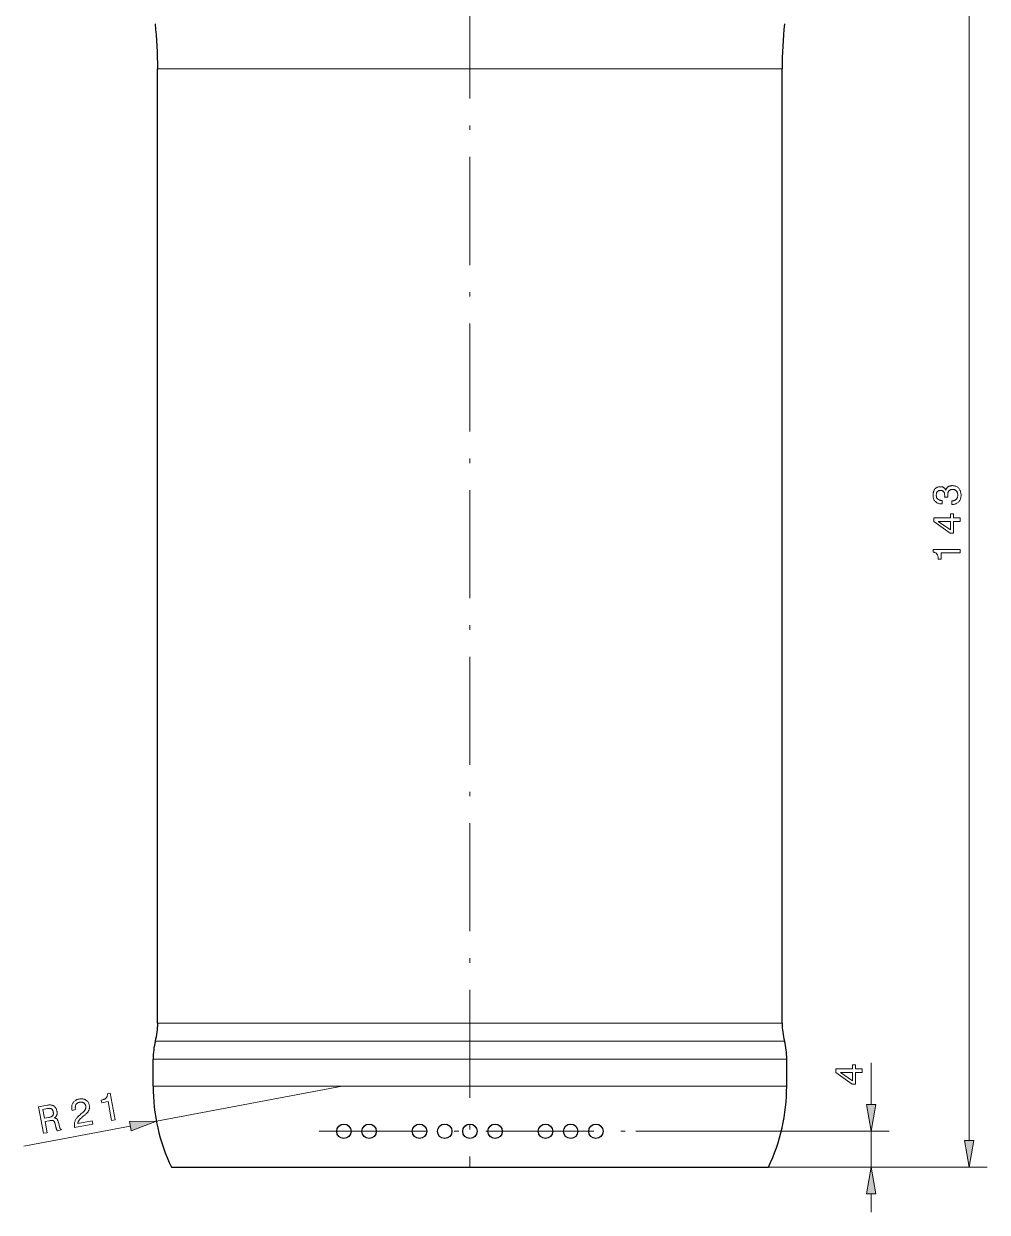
# Model space of a CAD drawing. Extents: x 0 to 594, y 0 to 575.
# Drawn here: x 221.2 to 328.3, y 128.4 to 260.4 of the extents above; entities that cross this region are included whole.
import ezdxf

# ---------------------------------------------------------------- set-up
doc = ezdxf.new("R2010")
doc.units = 0
doc.linetypes.add('DASHDOT', pattern=[18.5, 12, -3, 0.5, -3])

msp = doc.modelspace()

# ---------------------------------------------------------------- linework, layer by layer
at = {"color": 7, "linetype": 'DASHDOT', "lineweight": 13}
for p, q in [((270.81, 356.61), (270.81, 133.41)), ((254.07, 137.4), (289.25, 137.4))]:
    msp.add_line(p, q, dxfattribs=at)
at = {"color": 7, "lineweight": 13}
for p, q in [((326.3, 136.36), (326.3, 273.45)), ((301.26, 255.41), (236.11, 255.41)), ((301.26, 149.41), (236.11, 149.41)), ((301.48, 147.41), (235.86, 147.41)), ((301.7, 145.41), (235.61, 145.41)), ((301.7, 142.41), (235.61, 142.41)), ((256.62, 142.41), (235.98, 138.51)), ((289.25, 137.4), (317.41, 137.4)), ((303.99, 133.41), (328.3, 133.41))]:
    msp.add_line(p, q, dxfattribs=at)
at = {"color": 7, "lineweight": 30}
for p, q in [((236.11, 149.41), (236.11, 255.41)), ((305.51, 149.41), (305.51, 255.41)), ((237.64, 133.41), (303.99, 133.41))]:
    msp.add_line(p, q, dxfattribs=at)
at = {"color": 7, "lineweight": 13, "ltscale": 0.106197}
for p, q in [((305.51, 255.41), (301.26, 255.41)), ((305.51, 149.41), (301.26, 149.41))]:
    msp.add_line(p, q, dxfattribs=at)
at = {"color": 7, "lineweight": 13, "ltscale": 0.106963}
msp.add_line((305.76, 147.41), (301.48, 147.41), dxfattribs=at)
at = {"color": 7, "lineweight": 30, "ltscale": 0.075}
for p, q in [((235.61, 142.41), (235.61, 145.41)), ((306.01, 142.41), (306.01, 145.41))]:
    msp.add_line(p, q, dxfattribs=at)
at = {"color": 7, "lineweight": 13, "ltscale": 0.107728}
for p, q in [((306.01, 145.41), (301.7, 145.41)), ((306.01, 142.41), (301.7, 142.41))]:
    msp.add_line(p, q, dxfattribs=at)
at = {"color": 7, "lineweight": 13, "ltscale": 0.116125}
msp.add_line((315.41, 140.36), (315.41, 145), dxfattribs=at)
at = {"color": 7, "lineweight": 13, "ltscale": 0.301139}
msp.add_line((233.07, 137.96), (221.24, 135.73), dxfattribs=at)
at = {"color": 7, "lineweight": 13, "ltscale": 0.099952}
msp.add_line((315.41, 133.41), (315.41, 137.4), dxfattribs=at)
at = {"color": 7, "lineweight": 13, "ltscale": 0.335547}
msp.add_line((303.99, 133.41), (317.41, 133.41), dxfattribs=at)
at = {"color": 7, "lineweight": 13, "ltscale": 0.051139}
msp.add_line((315.41, 128.41), (315.41, 130.45), dxfattribs=at)
at = {"color": 7, "lineweight": 13}
for points in [[(324.35, 207.01), (324.35, 207.41), (324.42, 207.41), (324.48, 207.42), (324.53, 207.43), (324.58, 207.44), (324.64, 207.46), (324.68, 207.48), (324.73, 207.5), (324.77, 207.52), (324.81, 207.55), (324.84, 207.58), (324.88, 207.62), (324.91, 207.66), (324.93, 207.7), (324.96, 207.74), (324.98, 207.79), (324.99, 207.83), (325, 207.88), (325.01, 207.94), (325.02, 207.99), (325.02, 208.05), (325.02, 208.11), (325.01, 208.17), (325, 208.22), (324.99, 208.27), (324.98, 208.32), (324.96, 208.36), (324.94, 208.41), (324.92, 208.45), (324.89, 208.48), (324.86, 208.52), (324.83, 208.55), (324.79, 208.58), (324.76, 208.6), (324.72, 208.63), (324.67, 208.65), (324.63, 208.66), (324.58, 208.67), (324.53, 208.68), (324.48, 208.69), (324.43, 208.69), (324.38, 208.69), (324.33, 208.68), (324.29, 208.67), (324.24, 208.66), (324.2, 208.65), (324.17, 208.63), (324.13, 208.61), (324.1, 208.58), (324.06, 208.55), (324.04, 208.52), (324.01, 208.49), (323.98, 208.45), (323.96, 208.41), (323.95, 208.36), (323.93, 208.32), (323.92, 208.27), (323.91, 208.22), (323.9, 208.17), (323.9, 208.11), (323.9, 208.05), (323.9, 208.04), (323.9, 208.03), (323.9, 208.02), (323.9, 208.01), (323.9, 208.01), (323.9, 208), (323.9, 207.99), (323.9, 207.98), (323.9, 207.97), (323.9, 207.96), (323.9, 207.95), (323.9, 207.94), (323.9, 207.93), (323.9, 207.92), (323.9, 207.91), (323.9, 207.89), (323.9, 207.88), (323.9, 207.87), (323.9, 207.85), (323.9, 207.84), (323.56, 207.84), (323.56, 207.85), (323.57, 207.86), (323.57, 207.87), (323.57, 207.87), (323.57, 207.88), (323.57, 207.89), (323.57, 207.9), (323.57, 207.91), (323.57, 207.92), (323.57, 207.93), (323.57, 207.94), (323.57, 207.94), (323.57, 207.95), (323.57, 207.96), (323.57, 207.97), (323.57, 207.98), (323.57, 207.98), (323.57, 207.99), (323.57, 208), (323.57, 208.01), (323.57, 208.06), (323.56, 208.12), (323.56, 208.17), (323.55, 208.21), (323.54, 208.26), (323.53, 208.3), (323.51, 208.34), (323.49, 208.37), (323.48, 208.41), (323.45, 208.44), (323.43, 208.46), (323.4, 208.49), (323.37, 208.51), (323.34, 208.53), (323.31, 208.54), (323.27, 208.55), (323.23, 208.56), (323.19, 208.57), (323.15, 208.57), (323.1, 208.58), (323.06, 208.57), (323.02, 208.57), (322.98, 208.56), (322.94, 208.55), (322.9, 208.54), (322.87, 208.53), (322.84, 208.51), (322.81, 208.49), (322.78, 208.47), (322.75, 208.44), (322.73, 208.41), (322.71, 208.38), (322.69, 208.35), (322.67, 208.31), (322.66, 208.27), (322.65, 208.23), (322.64, 208.19), (322.64, 208.15), (322.63, 208.1), (322.63, 208.05), (322.63, 207.99), (322.64, 207.94), (322.64, 207.89), (322.66, 207.84), (322.67, 207.8), (322.69, 207.75), (322.71, 207.72), (322.73, 207.68), (322.76, 207.65), (322.79, 207.61), (322.83, 207.59), (322.86, 207.56), (322.9, 207.54), (322.95, 207.52), (322.99, 207.5), (323.04, 207.49), (323.09, 207.48), (323.15, 207.47), (323.21, 207.47), (323.27, 207.47), (323.27, 207.08), (323.24, 207.08), (323.15, 207.08), (323.07, 207.09), (322.99, 207.1), (322.92, 207.12), (322.84, 207.15), (322.78, 207.17), (322.71, 207.21), (322.65, 207.25), (322.59, 207.29), (322.54, 207.34), (322.49, 207.39), (322.44, 207.45), (322.4, 207.51), (322.37, 207.57), (322.34, 207.64), (322.32, 207.71), (322.3, 207.78), (322.29, 207.86), (322.28, 207.94), (322.28, 208.03), (322.28, 208.12), (322.28, 208.2), (322.3, 208.29), (322.31, 208.36), (322.33, 208.44), (322.35, 208.51), (322.38, 208.57), (322.41, 208.63), (322.45, 208.69), (322.49, 208.74), (322.53, 208.79), (322.58, 208.83), (322.63, 208.87), (322.69, 208.9), (322.74, 208.93), (322.81, 208.95), (322.87, 208.97), (322.94, 208.98), (323.01, 208.99), (323.08, 208.99), (323.13, 208.99), (323.17, 208.99), (323.21, 208.99), (323.25, 208.98), (323.28, 208.97), (323.32, 208.96), (323.36, 208.95), (323.39, 208.93), (323.42, 208.92), (323.45, 208.9), (323.48, 208.88), (323.51, 208.86), (323.54, 208.83), (323.57, 208.81), (323.59, 208.78), (323.61, 208.75), (323.63, 208.72), (323.65, 208.69), (323.67, 208.65), (323.69, 208.61), (323.71, 208.66), (323.73, 208.71), (323.75, 208.75), (323.78, 208.79), (323.8, 208.83), (323.83, 208.86), (323.86, 208.9), (323.89, 208.93), (323.93, 208.96), (323.96, 208.98), (324, 209.01), (324.04, 209.03), (324.09, 209.05), (324.13, 209.06), (324.17, 209.08), (324.22, 209.09), (324.27, 209.1), (324.32, 209.1), (324.37, 209.11), (324.43, 209.11), (324.51, 209.1), (324.59, 209.1), (324.67, 209.08), (324.74, 209.06), (324.82, 209.03), (324.88, 209), (324.95, 208.96), (325.01, 208.92), (325.07, 208.87), (325.12, 208.81), (325.17, 208.75), (325.21, 208.69), (325.25, 208.62), (325.29, 208.55), (325.32, 208.47), (325.34, 208.39), (325.36, 208.3), (325.37, 208.22), (325.38, 208.12), (325.38, 208.03), (325.38, 207.94), (325.37, 207.85), (325.36, 207.77), (325.34, 207.69), (325.31, 207.61), (325.28, 207.54), (325.25, 207.47), (325.21, 207.41), (325.16, 207.35), (325.11, 207.29), (325.05, 207.24), (324.99, 207.19), (324.93, 207.15), (324.86, 207.11), (324.79, 207.08), (324.72, 207.06), (324.64, 207.04), (324.56, 207.02), (324.47, 207.01), (324.38, 207.01)], [(325.3, 205.14), (324.55, 205.14), (324.55, 203.82), (324.17, 203.82), (322.36, 205.14), (322.36, 205.53), (324.21, 205.53), (324.21, 205.96), (324.55, 205.96), (324.55, 205.53), (325.3, 205.53)], [(324.21, 204.18), (324.21, 205.14), (322.86, 205.14)], [(325.3, 201.63), (323.16, 201.63), (323.16, 200.93), (322.86, 200.93), (322.85, 201), (322.85, 201.07), (322.84, 201.14), (322.83, 201.2), (322.82, 201.26), (322.8, 201.32), (322.78, 201.37), (322.76, 201.42), (322.74, 201.46), (322.71, 201.5), (322.68, 201.54), (322.65, 201.57), (322.62, 201.6), (322.58, 201.63), (322.54, 201.65), (322.49, 201.67), (322.44, 201.69), (322.39, 201.71), (322.33, 201.72), (322.28, 201.73), (322.28, 202.02), (325.3, 202.02)], [(314.41, 143.94), (313.67, 143.94), (313.67, 142.62), (313.29, 142.62), (311.48, 143.94), (311.48, 144.33), (313.32, 144.33), (313.32, 144.76), (313.67, 144.76), (313.67, 144.33), (314.41, 144.33)], [(313.32, 142.99), (313.32, 143.94), (311.98, 143.94)], [(230.99, 138.59), (230.6, 140.69), (229.91, 140.56), (229.85, 140.86), (229.93, 140.87), (230, 140.89), (230.06, 140.91), (230.12, 140.93), (230.18, 140.96), (230.23, 140.98), (230.27, 141.01), (230.32, 141.04), (230.36, 141.07), (230.39, 141.1), (230.42, 141.14), (230.45, 141.18), (230.47, 141.22), (230.49, 141.26), (230.5, 141.3), (230.52, 141.35), (230.53, 141.4), (230.53, 141.46), (230.53, 141.51), (230.53, 141.57), (230.82, 141.63), (231.38, 138.66)], [(223.44, 137.17), (222.89, 140.11), (223.87, 140.29), (223.96, 140.31), (224.04, 140.32), (224.12, 140.32), (224.19, 140.32), (224.27, 140.31), (224.33, 140.3), (224.4, 140.29), (224.46, 140.26), (224.52, 140.24), (224.58, 140.21), (224.63, 140.17), (224.67, 140.13), (224.72, 140.08), (224.76, 140.03), (224.8, 139.97), (224.83, 139.91), (224.86, 139.85), (224.88, 139.78), (224.9, 139.7), (224.92, 139.62), (224.93, 139.58), (224.93, 139.53), (224.94, 139.48), (224.94, 139.44), (224.94, 139.4), (224.94, 139.35), (224.93, 139.31), (224.92, 139.27), (224.91, 139.23), (224.9, 139.19), (224.89, 139.16), (224.87, 139.12), (224.85, 139.09), (224.83, 139.06), (224.81, 139.02), (224.78, 138.99), (224.75, 138.96), (224.72, 138.94), (224.69, 138.91), (224.66, 138.88), (224.69, 138.88), (224.72, 138.87), (224.75, 138.86), (224.78, 138.86), (224.81, 138.84), (224.83, 138.83), (224.86, 138.82), (224.88, 138.8), (224.9, 138.79), (224.92, 138.77), (224.94, 138.75), (224.95, 138.72), (224.97, 138.7), (224.99, 138.66), (225, 138.63), (225.02, 138.59), (225.04, 138.55), (225.05, 138.5), (225.07, 138.46), (225.08, 138.4), (225.2, 137.93), (225.21, 137.9), (225.22, 137.87), (225.23, 137.85), (225.23, 137.82), (225.24, 137.8), (225.25, 137.78), (225.26, 137.76), (225.27, 137.74), (225.28, 137.72), (225.28, 137.71), (225.29, 137.7), (225.3, 137.68), (225.31, 137.67), (225.32, 137.66), (225.33, 137.65), (225.34, 137.64), (225.36, 137.64), (225.37, 137.63), (225.38, 137.62), (225.4, 137.62), (225.41, 137.54), (224.97, 137.45), (224.96, 137.46), (224.95, 137.47), (224.94, 137.48), (224.94, 137.49), (224.93, 137.51), (224.92, 137.52), (224.91, 137.54), (224.91, 137.55), (224.9, 137.57), (224.89, 137.59), (224.88, 137.61), (224.88, 137.63), (224.87, 137.65), (224.86, 137.67), (224.85, 137.7), (224.85, 137.72), (224.84, 137.75), (224.83, 137.78), (224.82, 137.81), (224.81, 137.84), (224.72, 138.22), (224.71, 138.27), (224.69, 138.32), (224.67, 138.37), (224.66, 138.41), (224.64, 138.45), (224.62, 138.48), (224.6, 138.51), (224.58, 138.53), (224.56, 138.55), (224.53, 138.57), (224.51, 138.58), (224.47, 138.59), (224.44, 138.6), (224.39, 138.6), (224.34, 138.6), (224.29, 138.6), (224.22, 138.59), (224.16, 138.58), (224.08, 138.57), (224.01, 138.56), (223.6, 138.48), (223.84, 137.24)], [(223.83, 139.91), (223.35, 139.82), (223.53, 138.84), (223.99, 138.93), (224.05, 138.94), (224.12, 138.96), (224.17, 138.97), (224.23, 138.99), (224.28, 139.01), (224.32, 139.03), (224.36, 139.06), (224.39, 139.08), (224.42, 139.11), (224.45, 139.13), (224.47, 139.16), (224.49, 139.19), (224.5, 139.23), (224.51, 139.27), (224.52, 139.3), (224.53, 139.35), (224.53, 139.39), (224.53, 139.44), (224.52, 139.49), (224.51, 139.54), (224.5, 139.59), (224.49, 139.64), (224.48, 139.68), (224.46, 139.72), (224.44, 139.76), (224.42, 139.79), (224.39, 139.82), (224.37, 139.85), (224.34, 139.87), (224.31, 139.89), (224.28, 139.9), (224.24, 139.92), (224.2, 139.93), (224.16, 139.93), (224.11, 139.94), (224.06, 139.94), (224.01, 139.94), (223.95, 139.93), (223.89, 139.92)], [(226.89, 137.82), (226.89, 137.83), (226.87, 137.91), (226.86, 138), (226.86, 138.08), (226.86, 138.16), (226.86, 138.24), (226.87, 138.31), (226.89, 138.39), (226.9, 138.46), (226.93, 138.53), (226.95, 138.6), (226.99, 138.66), (227.03, 138.73), (227.07, 138.8), (227.12, 138.87), (227.18, 138.94), (227.25, 139.01), (227.32, 139.09), (227.4, 139.16), (227.49, 139.24), (227.58, 139.32), (227.8, 139.5), (227.84, 139.53), (227.88, 139.57), (227.91, 139.6), (227.94, 139.63), (227.97, 139.67), (228, 139.7), (228.02, 139.73), (228.05, 139.77), (228.06, 139.8), (228.08, 139.84), (228.09, 139.87), (228.11, 139.91), (228.11, 139.94), (228.12, 139.98), (228.13, 140.02), (228.13, 140.05), (228.13, 140.09), (228.13, 140.13), (228.12, 140.17), (228.12, 140.21), (228.11, 140.26), (228.09, 140.3), (228.08, 140.34), (228.06, 140.38), (228.04, 140.42), (228.01, 140.45), (227.98, 140.48), (227.95, 140.51), (227.92, 140.54), (227.88, 140.56), (227.85, 140.58), (227.81, 140.6), (227.76, 140.61), (227.72, 140.63), (227.68, 140.63), (227.63, 140.64), (227.58, 140.64), (227.53, 140.64), (227.48, 140.63), (227.43, 140.62), (227.38, 140.61), (227.33, 140.6), (227.28, 140.58), (227.24, 140.56), (227.2, 140.53), (227.16, 140.51), (227.13, 140.47), (227.09, 140.44), (227.07, 140.4), (227.04, 140.36), (227.02, 140.32), (227, 140.27), (226.98, 140.23), (226.97, 140.18), (226.97, 140.12), (226.96, 140.07), (226.96, 140.01), (226.96, 139.96), (226.97, 139.89), (226.98, 139.83), (226.99, 139.8), (226.6, 139.72), (226.59, 139.78), (226.58, 139.88), (226.57, 139.96), (226.56, 140.05), (226.57, 140.13), (226.58, 140.21), (226.59, 140.29), (226.62, 140.37), (226.64, 140.44), (226.68, 140.51), (226.72, 140.57), (226.76, 140.63), (226.81, 140.69), (226.87, 140.74), (226.93, 140.79), (226.99, 140.84), (227.06, 140.87), (227.13, 140.91), (227.21, 140.94), (227.3, 140.96), (227.38, 140.98), (227.47, 140.99), (227.55, 141), (227.63, 141.01), (227.71, 141), (227.79, 140.99), (227.86, 140.98), (227.93, 140.96), (228, 140.94), (228.07, 140.91), (228.13, 140.87), (228.19, 140.83), (228.25, 140.79), (228.3, 140.74), (228.35, 140.69), (228.39, 140.63), (228.42, 140.57), (228.45, 140.5), (228.48, 140.43), (228.5, 140.36), (228.52, 140.29), (228.53, 140.23), (228.54, 140.17), (228.54, 140.11), (228.54, 140.05), (228.54, 139.99), (228.53, 139.94), (228.52, 139.88), (228.5, 139.83), (228.49, 139.77), (228.46, 139.72), (228.44, 139.67), (228.41, 139.62), (228.38, 139.57), (228.34, 139.52), (228.31, 139.47), (228.26, 139.42), (228.22, 139.38), (228.17, 139.33), (228.11, 139.28), (228.06, 139.24), (227.83, 139.06), (227.77, 139.01), (227.71, 138.96), (227.66, 138.92), (227.61, 138.87), (227.56, 138.83), (227.52, 138.79), (227.48, 138.75), (227.45, 138.71), (227.42, 138.67), (227.39, 138.63), (227.36, 138.6), (227.34, 138.56), (227.32, 138.52), (227.3, 138.49), (227.29, 138.45), (227.28, 138.41), (227.27, 138.38), (227.26, 138.34), (227.25, 138.3), (227.25, 138.26), (228.85, 138.56), (228.91, 138.2)], [(314.89, 140.36), (315.41, 137.4), (315.93, 140.36)], [(233.17, 137.45), (235.98, 138.51), (232.98, 138.48)], [(325.77, 136.36), (326.3, 133.41), (326.82, 136.36)], [(315.93, 130.45), (315.41, 133.41), (314.89, 130.45)]]:
    msp.add_lwpolyline(points, close=True, dxfattribs=at)
at = {"color": 7, "lineweight": 30}
for centre in [(256.81, 137.4), (259.61, 137.4), (265.21, 137.4), (268.01, 137.4), (270.81, 137.4), (273.61, 137.4), (279.21, 137.4), (282.01, 137.4), (284.81, 137.4)]:
    msp.add_circle(centre, 0.8, dxfattribs=at)
for centre, radius, start, end in [((185.99, 255.41), 50.13, 0, 5.7248), ((355.64, 255.41), 50.13, 174.2752, 180), ((227.99, 149.41), 8.13, 345.75, 360), ((313.64, 149.41), 8.13, 180, 194.25), ((243.74, 145.41), 8.13, 165.75, 180), ((297.89, 145.41), 8.13, 0, 14.25), ((256.62, 142.41), 21.01, 180.0002, 205.3606), ((285, 142.41), 21.01, 334.6394, 359.9998)]:
    msp.add_arc(centre, radius, start, end, dxfattribs=at)
at = {"color": 7, "lineweight": 13}
for points in [[(314.89, 140.36), (315.41, 137.4), (314.89, 140.36), (315.93, 140.36)], [(233.17, 137.45), (235.98, 138.51), (233.17, 137.45), (232.98, 138.48)], [(325.77, 136.36), (326.3, 133.41), (325.77, 136.36), (326.82, 136.36)], [(315.93, 130.45), (315.41, 133.41), (315.93, 130.45), (314.89, 130.45)]]:
    msp.add_solid(points, dxfattribs=at)

doc.saveas('drawing.dxf')
